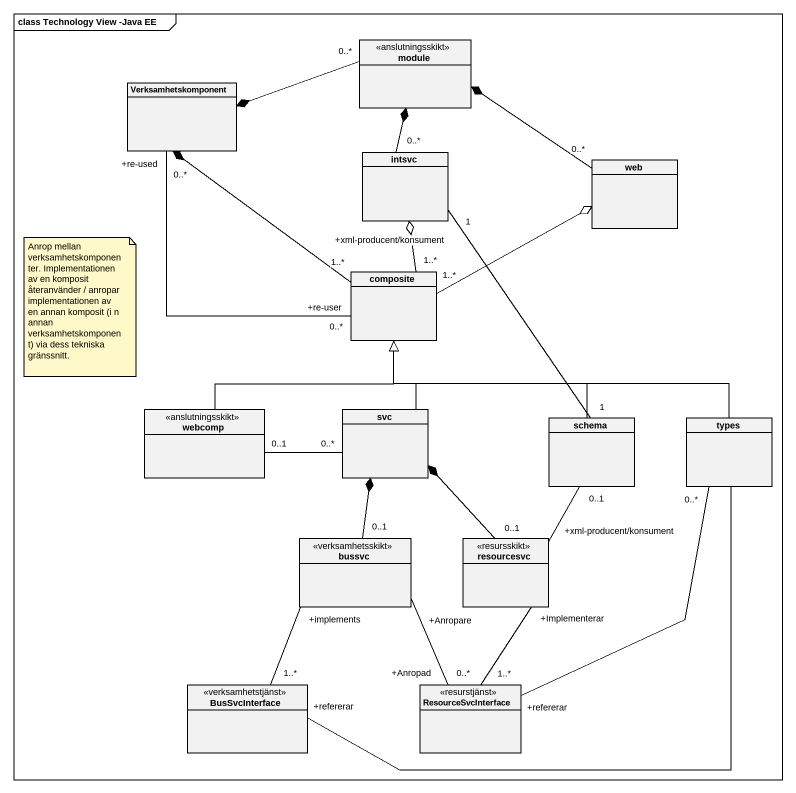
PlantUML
@startuml
mainframe class Technology View -Java EE
hide circle
hide empty members
class module <<anslutningsskikt>>
class Verksamhetskomponent
class intsvc
class web
class composite
class webcomp <<anslutningsskikt>>
class svc
class schema
class types
class bussvc <<verksamhetsskikt>>
class resourcesvc <<resursskikt>>
class BusSvcInterface <<verksamhetstjänst>>
class ResourceSvcInterface <<resurstjänst>>
module "0..*" -left-* Verksamhetskomponent
intsvc "0..*" -up-* module
intsvc "+xml-producent/konsument\n1" -- "1" schema
web "0..*" -left-* module
composite "1..*" -up-* Verksamhetskomponent
composite "+re-user\n0..*" -up- "+re-used\n0..*" Verksamhetskomponent
composite "1..*" -up-o intsvc
composite "1..*" -right-o web
webcomp -up-|> composite
webcomp "0..1" -right- "0..*" svc
svc -up-|> composite
schema -up-|> composite
types -left-|> composite
bussvc "0..1" -up-* svc
bussvc "+implements" -- "1..*" BusSvcInterface
bussvc "+Anropare" -- "+Anropad\n0..*" ResourceSvcInterface
resourcesvc "0..1" -up-* svc
resourcesvc "+xml-producent/konsument" -up- "0..1" schema
resourcesvc "+Implementerar" -- "1..*" ResourceSvcInterface
BusSvcInterface "+refererar" -right- types
ResourceSvcInterface "+refererar" -up- "0..*" types
note as N1
  Anrop mellan verksamhetskomponenter. Implementationen av en komposit återanvänder / anropar implementationen av en annan komposit (i n annan verksamhetskomponent) via dess tekniska gränssnitt.
end note
@enduml
